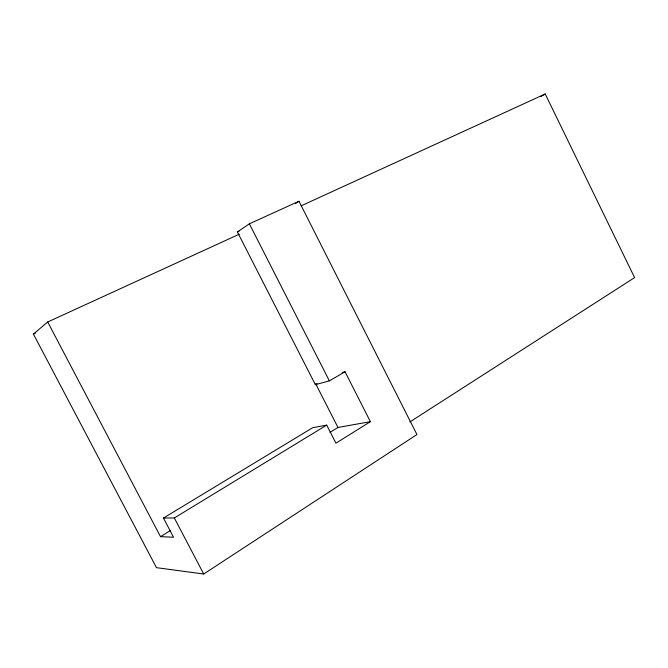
<?xml version="1.0" encoding="UTF-8"?>
<svg xmlns="http://www.w3.org/2000/svg" width="668" height="668" viewBox="0 0 668 668"><rect width="100%" height="100%" fill="white"/><g stroke="black" fill="none" stroke-linecap="round" stroke-linejoin="round"><path stroke-width="1" d="M47.695 322.001L160.52 536.663L173.521 537.231L163.46 518.059L312.624 427.745L326.71 425.107L335.954 443.193L370.398 421.667L345.039 371.767L329.382 380.869L315.371 384.668L237.399 231.955L249.364 223.822L298.972 201.26L416.941 434.542L203.715 574.021L156.471 567.658L33.4 334.092L47.695 322.001L239.311 234.184M295.565 203.498L298.972 201.26M409.785 421.992L634.6 277.612L545.205 93.979L301.168 205.827M160.52 536.663L170.282 530.651M329.992 432.363L337.975 427.453L370.398 421.667M163.46 518.059L174.331 517.959L326.71 425.107M540.779 96.559L545.205 93.979M315.371 384.668L317.083 383.683M33.4 334.092L35.295 333.215M237.399 231.955L239.211 231.128M342.183 372.569L345.039 371.767M174.331 517.959L203.715 574.021M315.68 383.783L337.975 427.453M249.364 223.822L329.382 380.869"/></g></svg>
